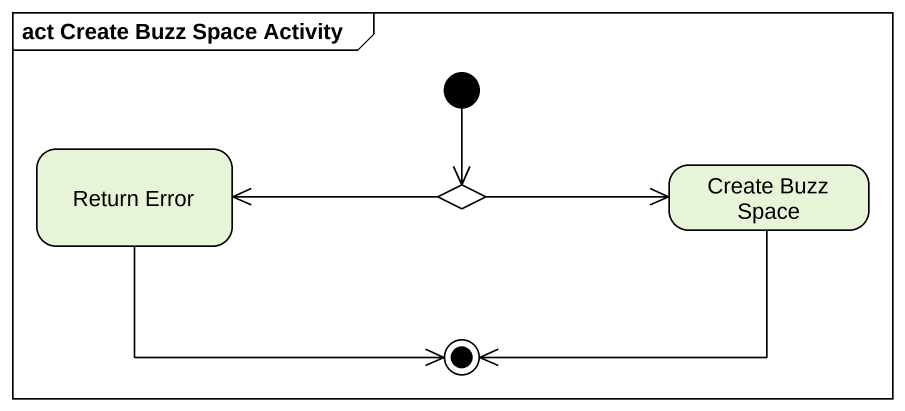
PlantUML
@startuml
mainframe act Create Buzz Space Activity
hide empty description
state "Return Error" as Return_Error
state choice1 <<choice>>
state "Create Buzz Space" as Create_Buzz_Space
[*] --> choice1
choice1 -left-> Return_Error
choice1 -right-> Create_Buzz_Space
Return_Error -right-> [*]
Create_Buzz_Space -left-> [*]
@enduml
